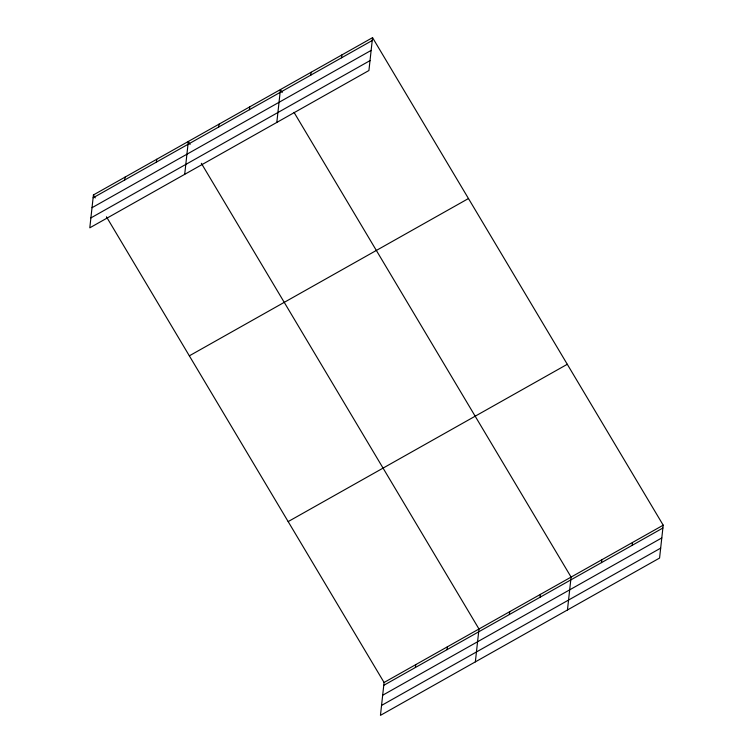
<?xml version="1.0" encoding="UTF-8"?>
<svg xmlns="http://www.w3.org/2000/svg" width="753" height="753" viewBox="0 0 753 753"><rect width="100%" height="100%" fill="white"/><g stroke="black" fill="none" stroke-linecap="round" stroke-linejoin="round"><path stroke-width="1.13" d="M93.428 194.942L89.795 227.82L368.923 70.518L372.547 37.65L93.428 194.942L95.207 197.926M124.744 179.967L125.064 177.115M156.379 162.14L156.699 159.297M184.701 174.338L188.325 141.47L190.104 144.444M218.718 127.012L219.029 124.16M249.422 109.712L249.732 106.86M276.812 122.428L280.436 89.56L282.215 92.534M310.829 75.102L311.14 72.26M341.533 57.802L341.843 54.95M106.455 216.798L384.077 682.482L380.453 715.35L659.572 558.058L663.205 525.18L372.547 37.65M415.402 667.497L415.712 664.654M447.037 649.67L447.348 646.827M475.35 661.868L478.983 629L201.352 163.316M509.367 614.542L509.687 611.69M540.07 597.242L540.39 594.39M567.461 609.958L571.094 577.09L294.056 112.404M601.478 562.632L601.798 559.79M632.181 545.332L632.501 542.48M93.118 197.794L372.236 40.502M92.017 207.706L371.144 50.404M90.897 217.909L370.015 60.617M189.342 355.83L468.46 198.538M288.164 521.594L567.282 364.292M384.077 682.482L663.205 525.18M383.766 685.324L662.885 528.032M382.675 695.235L661.793 537.934M381.545 705.439L660.663 548.146"/></g></svg>
